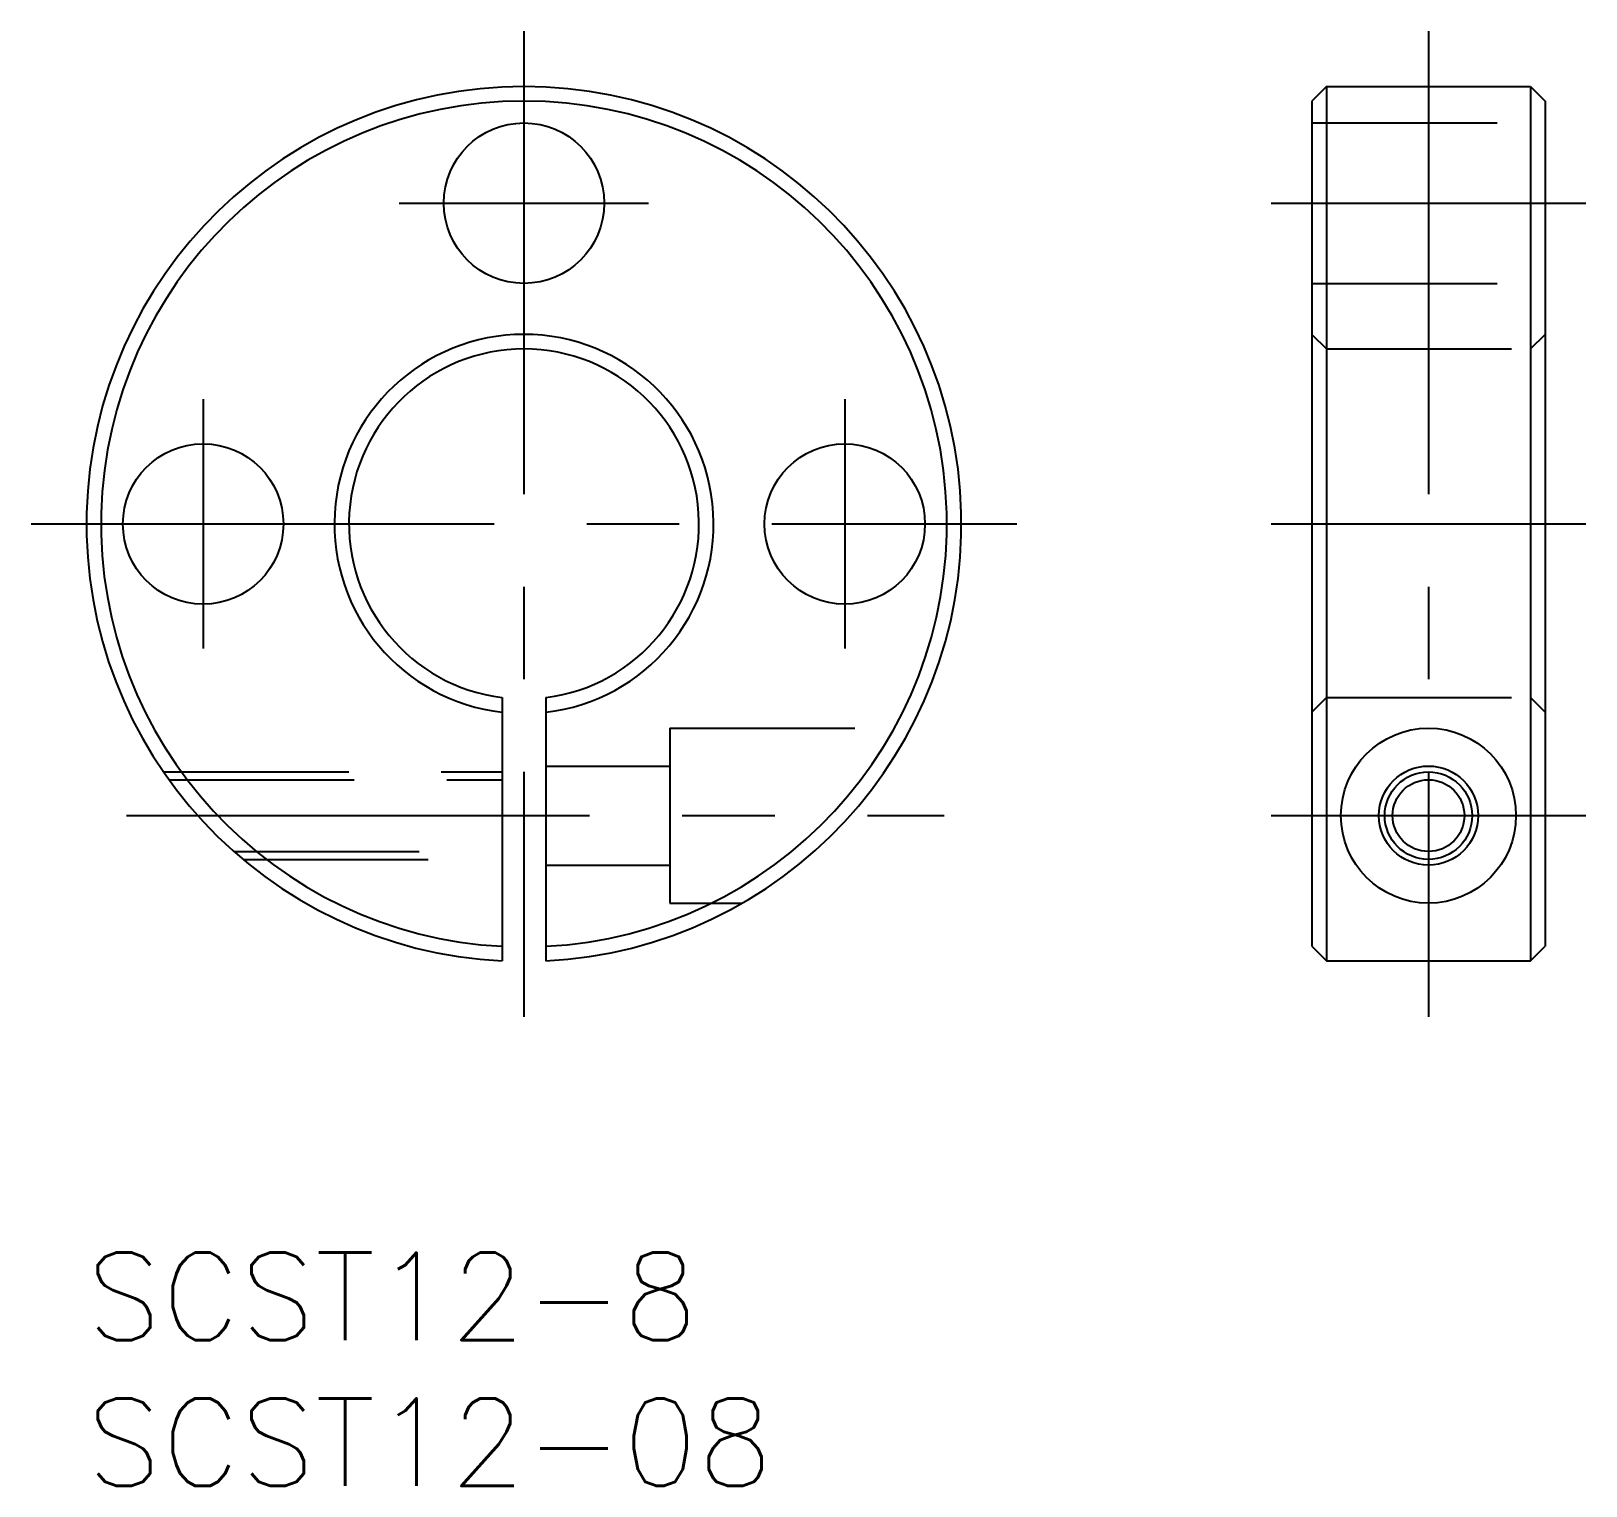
# Model space of a CAD drawing. Extents: x -1.9 to 51.4, y -8 to 41.9.
import ezdxf

# ---------------------------------------------------------------- set-up
doc = ezdxf.new("R2010")
doc.units = 0
doc.header["$LTSCALE"] = 0.5
doc.linetypes.add('CENTER', pattern=[50.8, 31.75, -6.35, 6.35, -6.35])
doc.linetypes.add('DASHED', pattern=[19.05, 12.7, -6.35])
for name, color, linetype in [('MSM_CENTER', 1, 'CENTER'), ('MSM_CONTINUOUS', 7, 'CONTINUOUS'), ('MSM_DASHED', 4, 'DASHED'), ('MSM_NARROW', 5, 'CONTINUOUS'), ('MSM_PART_NUMBER', 7, 'CONTINUOUS')]:
    doc.layers.add(name, color=color, linetype=linetype)
doc.styles.get("Standard").update_dxf_attribs({"font": 'txt.shx', "height": 3, "bigfont": 'bigfont.shx'})

# ---------------------------------------------------------------- blocks, each defined once
blk = doc.blocks.new('*U5')
at = {"layer": 'MSM_PART_NUMBER'}
blk.add_text('SCST12-8', height=3, dxfattribs=at).set_placement((0, -3))
blk = doc.blocks.new('*U6')
at = {"layer": 'MSM_PART_NUMBER'}
blk.add_text('SCST12-08', height=3, dxfattribs=at).set_placement((0, -8))

msp = doc.modelspace()

# ---------------------------------------------------------------- linework, layer by layer
at = {"layer": 'MSM_CENTER'}
for p, q in [((15, 41.88), (15, 8.082)), ((46.013, 41.88), (46.013, 8.082)), ((10.726, 35.981), (19.274, 35.981)), ((40.614, 35.981), (51.411, 35.981)), ((4, 29.255), (4, 20.707)), ((26, 29.255), (26, 20.707)), ((-1.899, 24.981), (31.899, 24.981)), ((40.614, 24.981), (51.411, 24.981)), ((1.377, 14.981), (29.41, 14.981)), ((40.614, 14.981), (51.411, 14.981))]:
    msp.add_line(p, q, dxfattribs=at)
at = {"layer": 'MSM_CONTINUOUS'}
for p, q in [((42.513, 39.981), (42.013, 39.481)), ((42.013, 39.481), (42.013, 10.501)), ((42.513, 39.981), (49.513, 39.981)), ((42.513, 39.981), (42.513, 10)), ((49.513, 39.981), (49.513, 10)), ((49.513, 39.981), (50.013, 39.481)), ((50.013, 39.481), (50.013, 10.501)), ((14.25, 19.028), (14.25, 10)), ((15.75, 19.028), (15.75, 10)), ((15.75, 16.771), (15.75, 16.771)), ((15.75, 14.514), (15.75, 14.514)), ((42.013, 10.501), (42.513, 10)), ((49.513, 10), (50.013, 10.501)), ((42.513, 10), (49.513, 10))]:
    msp.add_line(p, q, dxfattribs=at)
for centre, radius in [((15, 35.981), 2.75), ((4, 24.981), 2.75), ((26, 24.981), 2.75), ((46.013, 14.981), 3), ((46.013, 14.981), 1.7), ((46.013, 14.981), 1.23)]:
    msp.add_circle(centre, radius, dxfattribs=at)
for radius, start, end in [(15, 272.866, 267.134), (14.5, 272.9649, 267.0351), (6.5, 276.6258, 263.3742), (6, 277.1808, 262.8192)]:
    msp.add_arc((15, 24.981), radius, start, end, dxfattribs=at)
at = {"layer": 'MSM_DASHED'}
for p, q in [((42.013, 38.731), (50.013, 38.731)), ((42.013, 33.231), (50.013, 33.231)), ((42.013, 31.481), (42.513, 30.981)), ((49.513, 30.981), (50.013, 31.481)), ((42.513, 30.981), (49.513, 30.981)), ((42.013, 18.525), (42.513, 19.028)), ((42.513, 19.028), (49.513, 19.028)), ((49.513, 19.028), (50.013, 18.525)), ((20, 17.981), (28.266, 17.981)), ((20, 17.981), (20, 11.981)), ((15.75, 16.681), (20, 16.681)), ((2.641, 16.481), (14.25, 16.481)), ((2.831, 16.211), (14.25, 16.211)), ((5.055, 13.752), (14.25, 13.752)), ((5.369, 13.481), (14.25, 13.481)), ((15.75, 13.281), (20, 13.281)), ((20, 11.981), (22.483, 11.981))]:
    msp.add_line(p, q, dxfattribs=at)
at = {"layer": 'MSM_NARROW'}
msp.add_circle((46.013, 14.981), 1.5, dxfattribs=at)

# ---------------------------------------------------------------- block references
at = {"layer": 'MSM_CONTINUOUS'}
for name in ['*U5', '*U6']:
    msp.add_blockref(name, (0, 0), dxfattribs=at)

doc.saveas('drawing.dxf')
